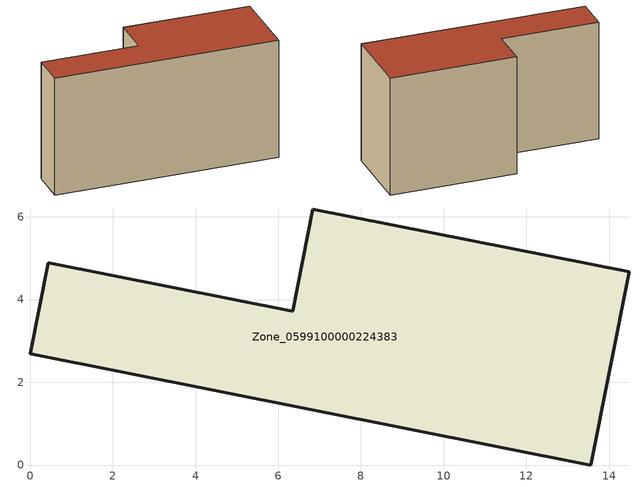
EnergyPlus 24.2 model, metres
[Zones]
Zone_0599100000224383
 floor ground (C_G): 13.55,0 0,2.69 0.44,4.89 6.35,3.72 6.84,6.19 14.49,4.67 z0
 wall outside (C_F): 6.35,3.72 0.44,4.89 0,2.69 13.55,0 14.49,4.67 6.84,6.19 6.35,3.72 z0:7.54
 roof outside (C_R): 14.49,4.67 6.84,6.19 6.35,3.72 0.44,4.89 0,2.69 13.55,0 z7.54
[BUILDING]
Pand.0599100000224383: North Axis=0; Terrain=City; Loads Convergence Tolerance Value=0.04; Temperature Convergence Tolerance Value=0.4; Solar Distribution=FullExterior; Maximum Number of Warmup Days=25; Minimum Number of Warmup Days=1
[Site:Location]
Rotterdam.The.Hague.AP_ZH_NLD Design_Conditions: Latitude=51.96; Longitude=4.45; Time Zone=1; Elevation=-4.5
[SITE:GROUNDTEMPERATURE:BUILDINGSURFACE]
18, 18, 18, 18, 18, 18, 18, 18, 18, 18, 18, 18
[MATERIAL] Thermal Absorptance=0.9; Solar Absorptance=0.7; Visible Absorptance=0.7
Name | Roughness | Thickness | Conductivity | Density | Specific Heat
G.TC.1946 | MediumSmooth | 0.15 | 1 | 540 | 1210
F.TC.1946 | Rough | 0.3 | 0.857143 | 1920 | 840
R.TC.1946 | MediumRough | 0.2 | 0.909091 | 1500 | 1000
[CONSTRUCTION]
C_G: G.TC.1946
C_F: F.TC.1946
C_R: R.TC.1946
[ZONE]
Zone_0599100000224383: Type=1; Multiplier=1; Ceiling Height=Autocalculate; Volume=Autocalculate; Floor Area=autocalculate; Part of Total Floor Area=Yes
[ZONEINFILTRATION:DESIGNFLOWRATE]
Infil_Zone_0599100000224383: Zone or ZoneList or Space or SpaceList=Zone_0599100000224383; Schedule=AlwaysOn; Design Flow Rate Calculation Method=Flow/Area; Flow Rate per Floor Area=0.003; Constant Term Coefficient=1; Temperature Term Coefficient=0; Velocity Term Coefficient=0; Velocity Squared Term Coefficient=0
[HVACTEMPLATE:ZONE:IDEALLOADSAIRSYSTEM]
Zone_0599100000224383: Maximum Heating Supply Air Temperature=50; Minimum Cooling Supply Air Temperature=13; Maximum Heating Supply Air Humidity Ratio=0.0156; Minimum Cooling Supply Air Humidity Ratio=0.0077; Heating Limit=NoLimit; Cooling Limit=NoLimit; Dehumidification Control Type=ConstantSensibleHeatRatio; Cooling Sensible Heat Ratio=0.7; Dehumidification Setpoint=60; Humidification Control Type=None; Humidification Setpoint=30; Outdoor Air Method=None; Outdoor Air Flow Rate per Person=0.00944; Outdoor Air Flow Rate per Zone Floor Area=0; Outdoor Air Flow Rate per Zone=0; Demand Controlled Ventilation Type=None; Outdoor Air Economizer Type=NoEconomizer; Heat Recovery Type=None; Sensible Heat Recovery Effectiveness=0.7; Latent Heat Recovery Effectiveness=0.65
[ZONECONTROL:THERMOSTAT]
ThermostatControl_Zone_0599100000224383: Zone or ZoneList=Zone_0599100000224383; Control Type Schedule=DualSetpointControlType; Control 1=Thermostat_Zone_0599100000224383; Temperature Difference Between Cutout And Setpoint=0
[THERMOSTATSETPOINT:DUALSETPOINT]
Thermostat_Zone_0599100000224383: Heating Setpoint Temperature Schedule=HeatingSetpoint_Zone_0599100000224383; Cooling Setpoint Temperature Schedule=CoolingSetpoint_Zone_0599100000224383
[SCHEDULE:COMPACT]
HeatingSetpoint_Zone_0599100000224383: Through: 12/31, For: AllDays, Until: 24:00, 21
CoolingSetpoint_Zone_0599100000224383: Through: 12/31, For: AllDays, Until: 24:00, 24
DualSetpointControlType: Through: 12/31, For: AllDays, Until: 24:00, 4
AlwaysOn: Through: 12/31, For: AllDays, Until: 24:00, 1
